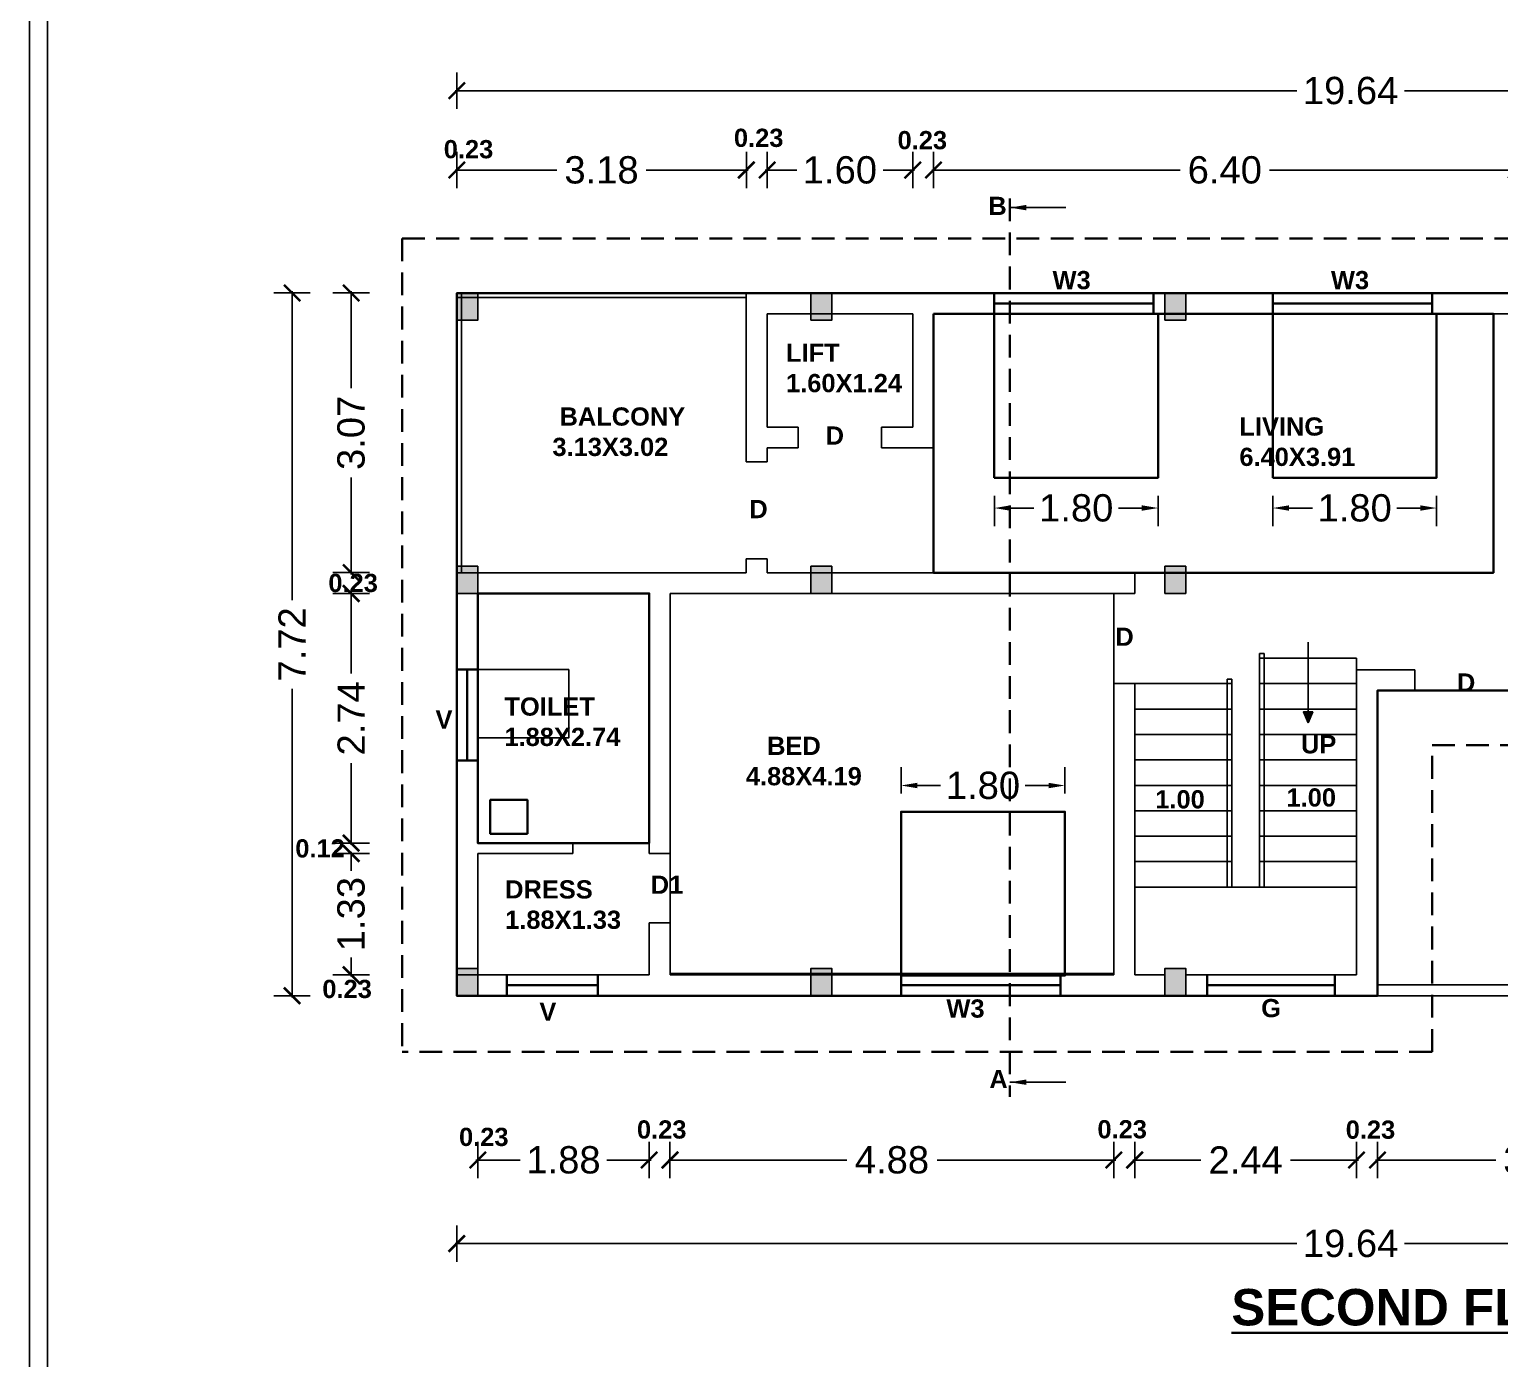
# Model space of a CAD drawing. Header units: metres. Extents: x 5231 to 10794, y 2038 to 4100.
# Drawn here: x 5230.66 to 5246.82, y 2095.45 to 2110.05 of the extents above; entities that cross this region are included whole.
import ezdxf

# ---------------------------------------------------------------- set-up
doc = ezdxf.new("R2010")
doc.units = ezdxf.units.M
doc.linetypes.add('DASHED2', pattern=[0.375, 0.25, -0.125])
doc.linetypes.add('HIDDEN', pattern=[0.375, 0.25, -0.125])
for name, color, linetype in [('BLK_1_FLR_2_BLT_UP_AREA', 7, 'Continuous'), ('BLK_1_FLR_2_REGULAR_ROOM', 7, 'Continuous'), ('BLK_1_FLR_2_ROOM_1_LIGHT_VENTILATION_1', 7, 'Continuous'), ('BLK_1_FLR_2_ROOM_1_LIGHT_VENTILATION_2', 7, 'Continuous'), ('BLK_1_FLR_2_WASH', 7, 'Continuous'), ('BLK_1_FLR_2_WATER_CLOSET', 7, 'Continuous'), ('TOILET_VENTILATION', 7, 'Continuous')]:
    doc.layers.add(name, color=color, linetype=linetype)
doc.styles.add('SMS1', font='arial.ttf', dxfattribs={"height": 0.3})
doc.styles.get("Standard").update_dxf_attribs({"font": 'arial.ttf'})
doc.dimstyles.get("Standard").update_dxf_attribs({"dimtxt": 0.18, "dimasz": 0.18, "dimexe": 0.18, "dimexo": 0.0625, "dimgap": 0.09, "dimtad": 0, "dimtih": 1, "dimtoh": 1, "dimdec": 4, "dimzin": 0, "dimdsep": 46, "dimtxsty": 'Standard', "dimcen": 0.09, "dimsd1": 1, "dimsd2": 1, "dimadec": 0, "dimazin": 0, "dimtfac": 1, "dimtdec": 4, "dimtofl": 0, "dimtmove": 0, "dimatfit": 3, "dimfxl": 0, "dimtolj": 1, "dimtzin": 0, "dimarcsym": 0})
doc.dimstyles.new('STANDARD$0', dxfattribs={"dimtxt": 0.25, "dimasz": 0.18, "dimexe": 0.15, "dimexo": 0.15, "dimgap": 0.1, "dimtad": 0, "dimzin": 0, "dimdsep": 46, "dimtxsty": 'Standard', "dimblk": 'OBLIQUE', "dimcen": 0.0625, "dimdle": 0.02, "dimadec": 0, "dimazin": 0, "dimtfac": 1, "dimtix": 1, "dimtofl": 0, "dimtmove": 2, "dimatfit": 3, "dimldrblk": 'OBLIQUE', "dimfxl": 0, "dimtolj": 1, "dimtzin": 0, "dimarcsym": 0})

# ---------------------------------------------------------------- blocks, each defined once
blk = doc.blocks.new('_ArchTick')
at = {"color": 0, "linetype": 'ByBlock', "const_width": 0.15}
blk.add_lwpolyline([(-0.5, -0.5), (0.5, 0.5)], dxfattribs=at)
blk = doc.blocks.new('*D58')
at = {"color": 0}
for p, q in [((5235.358, 2108.307), (5235.358, 2108.707)), ((5238.539, 2108.307), (5238.539, 2108.707))]:
    blk.add_line(p, q, dxfattribs=at)
at = {"color": 0, "lineweight": -2}
for p, q in [((5235.338, 2108.507), (5236.458, 2108.507)), ((5238.559, 2108.507), (5237.438, 2108.507))]:
    blk.add_line(p, q, dxfattribs=at)
at = {"layer": 'Defpoints', "color": 0}
for p in [(5238.539, 2108.507), (5235.358, 2107.156), (5238.539, 2107.156)]:
    blk.add_point(p, dxfattribs=at)
at = {"color": 0, "lineweight": -2, "xscale": 0.18, "yscale": 0.18, "zscale": 0.18, "rotation": 180}
blk.add_blockref('_ArchTick', (5235.358, 2108.507), dxfattribs=at)
at = {"color": 0, "lineweight": -2, "xscale": 0.18, "yscale": 0.18, "zscale": 0.18}
blk.add_blockref('_ArchTick', (5238.539, 2108.507), dxfattribs=at)
at = {"color": 0, "insert": (5236.948, 2108.507), "char_height": 0.3, "attachment_point": 5}
blk.add_mtext('\\A1;3.18', dxfattribs=at)
blk = doc.blocks.new('*D59')
at = {"color": 0}
for p, q in [((5238.767, 2108.307), (5238.767, 2108.707)), ((5240.367, 2108.307), (5240.367, 2108.707))]:
    blk.add_line(p, q, dxfattribs=at)
at = {"color": 0, "lineweight": -2}
for p, q in [((5238.747, 2108.507), (5239.092, 2108.507)), ((5240.387, 2108.507), (5240.042, 2108.507))]:
    blk.add_line(p, q, dxfattribs=at)
at = {"layer": 'Defpoints', "color": 0}
for p in [(5240.367, 2108.507), (5238.767, 2106.926), (5240.367, 2106.926)]:
    blk.add_point(p, dxfattribs=at)
at = {"color": 0, "lineweight": -2, "xscale": 0.18, "yscale": 0.18, "zscale": 0.18, "rotation": 180}
blk.add_blockref('_ArchTick', (5238.767, 2108.507), dxfattribs=at)
at = {"color": 0, "lineweight": -2, "xscale": 0.18, "yscale": 0.18, "zscale": 0.18}
blk.add_blockref('_ArchTick', (5240.367, 2108.507), dxfattribs=at)
at = {"color": 0, "insert": (5239.567, 2108.507), "char_height": 0.3, "attachment_point": 5}
blk.add_mtext('\\A1;1.60', dxfattribs=at)
blk = doc.blocks.new('*D60')
at = {"color": 0}
for p, q in [((5240.596, 2108.307), (5240.596, 2108.707)), ((5246.997, 2108.307), (5246.997, 2108.707))]:
    blk.add_line(p, q, dxfattribs=at)
at = {"color": 0, "lineweight": -2}
for p, q in [((5240.576, 2108.507), (5243.306, 2108.507)), ((5247.017, 2108.507), (5244.286, 2108.507))]:
    blk.add_line(p, q, dxfattribs=at)
at = {"layer": 'Defpoints', "color": 0}
for p in [(5246.997, 2108.507), (5240.596, 2106.926), (5246.997, 2106.926)]:
    blk.add_point(p, dxfattribs=at)
at = {"color": 0, "lineweight": -2, "xscale": 0.18, "yscale": 0.18, "zscale": 0.18, "rotation": 180}
blk.add_blockref('_ArchTick', (5240.596, 2108.507), dxfattribs=at)
at = {"color": 0, "lineweight": -2, "xscale": 0.18, "yscale": 0.18, "zscale": 0.18}
blk.add_blockref('_ArchTick', (5246.997, 2108.507), dxfattribs=at)
at = {"color": 0, "insert": (5243.796, 2108.507), "char_height": 0.3, "attachment_point": 5}
blk.add_mtext('\\A1;6.40', dxfattribs=at)
blk = doc.blocks.new('*D64')
at = {"color": 0}
for p, q in [((5235.358, 2109.179), (5235.358, 2109.579)), ((5254.998, 2109.179), (5254.998, 2109.579))]:
    blk.add_line(p, q, dxfattribs=at)
at = {"color": 0, "lineweight": -2}
for p, q in [((5235.338, 2109.379), (5244.586, 2109.379)), ((5255.018, 2109.379), (5245.769, 2109.379))]:
    blk.add_line(p, q, dxfattribs=at)
at = {"layer": 'Defpoints', "color": 0}
for p in [(5254.998, 2109.379), (5235.358, 2107.156), (5254.998, 2107.156)]:
    blk.add_point(p, dxfattribs=at)
at = {"color": 0, "lineweight": -2, "xscale": 0.18, "yscale": 0.18, "zscale": 0.18, "rotation": 180}
blk.add_blockref('_ArchTick', (5235.358, 2109.379), dxfattribs=at)
at = {"color": 0, "lineweight": -2, "xscale": 0.18, "yscale": 0.18, "zscale": 0.18}
blk.add_blockref('_ArchTick', (5254.998, 2109.379), dxfattribs=at)
at = {"color": 0, "insert": (5245.178, 2109.379), "char_height": 0.3, "attachment_point": 5}
blk.add_mtext('\\A1;19.64', dxfattribs=at)
blk = doc.blocks.new('*D65')
at = {"color": 0}
for p, q in [((5234.397, 2107.156), (5233.997, 2107.156)), ((5234.397, 2104.083), (5233.997, 2104.083))]:
    blk.add_line(p, q, dxfattribs=at)
at = {"color": 0, "lineweight": -2}
for p, q in [((5234.197, 2107.176), (5234.197, 2106.109)), ((5234.197, 2104.063), (5234.197, 2105.13))]:
    blk.add_line(p, q, dxfattribs=at)
at = {"layer": 'Defpoints', "color": 0}
for p in [(5235.358, 2107.156), (5234.197, 2104.083), (5235.358, 2104.083)]:
    blk.add_point(p, dxfattribs=at)
at = {"color": 0, "lineweight": -2, "xscale": 0.18, "yscale": 0.18, "zscale": 0.18}
for p, rotation in [((5234.197, 2107.156), 90), ((5234.197, 2104.083), 270)]:
    blk.add_blockref('_ArchTick', p, dxfattribs=dict(at, rotation=rotation))
at = {"color": 0, "insert": (5234.197, 2105.619), "char_height": 0.3, "attachment_point": 5, "rotation": 90}
blk.add_mtext('\\A1;3.07', dxfattribs=at)
blk = doc.blocks.new('*D66')
at = {"color": 0}
for p, q in [((5234.397, 2103.854), (5233.997, 2103.854)), ((5234.397, 2101.111), (5233.997, 2101.111))]:
    blk.add_line(p, q, dxfattribs=at)
at = {"color": 0, "lineweight": -2}
for p, q in [((5234.197, 2103.874), (5234.197, 2102.974)), ((5234.197, 2101.091), (5234.197, 2101.991))]:
    blk.add_line(p, q, dxfattribs=at)
at = {"layer": 'Defpoints', "color": 0}
for p in [(5234.197, 2103.854), (5235.588, 2103.854), (5235.588, 2101.111)]:
    blk.add_point(p, dxfattribs=at)
at = {"color": 0, "lineweight": -2, "xscale": 0.18, "yscale": 0.18, "zscale": 0.18}
for p, rotation in [((5234.197, 2103.854), 90), ((5234.197, 2101.111), 270)]:
    blk.add_blockref('_ArchTick', p, dxfattribs=dict(at, rotation=rotation))
at = {"color": 0, "insert": (5234.197, 2102.482), "char_height": 0.3, "attachment_point": 5, "rotation": 90}
blk.add_mtext('\\A1;2.74', dxfattribs=at)
blk = doc.blocks.new('*D67')
at = {"color": 0}
for p, q in [((5234.397, 2100.997), (5233.997, 2100.997)), ((5234.397, 2099.664), (5233.997, 2099.664))]:
    blk.add_line(p, q, dxfattribs=at)
at = {"color": 0, "lineweight": -2}
for p, q in [((5234.197, 2101.017), (5234.197, 2100.806)), ((5234.197, 2099.644), (5234.197, 2099.855))]:
    blk.add_line(p, q, dxfattribs=at)
at = {"layer": 'Defpoints', "color": 0}
for p in [(5234.197, 2100.997), (5235.663, 2100.997), (5235.663, 2099.664)]:
    blk.add_point(p, dxfattribs=at)
at = {"color": 0, "lineweight": -2, "xscale": 0.18, "yscale": 0.18, "zscale": 0.18}
for p, rotation in [((5234.197, 2100.997), 90), ((5234.197, 2099.664), 270)]:
    blk.add_blockref('_ArchTick', p, dxfattribs=dict(at, rotation=rotation))
at = {"color": 0, "insert": (5234.197, 2100.331), "char_height": 0.3, "attachment_point": 5, "rotation": 90}
blk.add_mtext('\\A1;1.33', dxfattribs=at)
blk = doc.blocks.new('*D54')
at = {"color": 0}
for p, q in [((5233.748, 2107.156), (5233.348, 2107.156)), ((5233.748, 2099.434), (5233.348, 2099.434))]:
    blk.add_line(p, q, dxfattribs=at)
at = {"color": 0, "lineweight": -2}
for p, q in [((5233.548, 2107.176), (5233.548, 2103.782)), ((5233.548, 2099.414), (5233.548, 2102.808))]:
    blk.add_line(p, q, dxfattribs=at)
at = {"layer": 'Defpoints', "color": 0}
for p in [(5233.548, 2107.156), (5235.358, 2107.156), (5235.358, 2099.434)]:
    blk.add_point(p, dxfattribs=at)
at = {"color": 0, "lineweight": -2, "xscale": 0.18, "yscale": 0.18, "zscale": 0.18}
for p, rotation in [((5233.548, 2107.156), 90), ((5233.548, 2099.434), 270)]:
    blk.add_blockref('_ArchTick', p, dxfattribs=dict(at, rotation=rotation))
at = {"color": 0, "insert": (5233.548, 2103.295), "char_height": 0.3, "attachment_point": 5, "rotation": 90}
blk.add_mtext('\\A1;7.72', dxfattribs=at)
blk = doc.blocks.new('*D55')
at = {"color": 0}
for p, q in [((5235.588, 2097.829), (5235.588, 2097.429)), ((5237.472, 2097.829), (5237.472, 2097.429))]:
    blk.add_line(p, q, dxfattribs=at)
at = {"color": 0, "lineweight": -2}
for p, q in [((5235.568, 2097.629), (5236.054, 2097.629)), ((5237.492, 2097.629), (5237.006, 2097.629))]:
    blk.add_line(p, q, dxfattribs=at)
at = {"layer": 'Defpoints', "color": 0}
for p in [(5235.588, 2099.664), (5237.472, 2099.663), (5237.472, 2097.629)]:
    blk.add_point(p, dxfattribs=at)
at = {"color": 0, "lineweight": -2, "xscale": 0.18, "yscale": 0.18, "zscale": 0.18, "rotation": 180}
blk.add_blockref('_ArchTick', (5235.588, 2097.629), dxfattribs=at)
at = {"color": 0, "lineweight": -2, "xscale": 0.18, "yscale": 0.18, "zscale": 0.18}
blk.add_blockref('_ArchTick', (5237.472, 2097.629), dxfattribs=at)
at = {"color": 0, "insert": (5236.53, 2097.629), "char_height": 0.3, "attachment_point": 5}
blk.add_mtext('\\A1;1.88', dxfattribs=at)
blk = doc.blocks.new('*D56')
at = {"color": 0}
for p, q in [((5237.7, 2097.829), (5237.7, 2097.429)), ((5242.577, 2097.829), (5242.577, 2097.429))]:
    blk.add_line(p, q, dxfattribs=at)
at = {"color": 0, "lineweight": -2}
for p, q in [((5237.68, 2097.629), (5239.643, 2097.629)), ((5242.597, 2097.629), (5240.635, 2097.629))]:
    blk.add_line(p, q, dxfattribs=at)
at = {"layer": 'Defpoints', "color": 0}
for p in [(5237.7, 2099.663), (5242.577, 2099.663), (5242.577, 2097.629)]:
    blk.add_point(p, dxfattribs=at)
at = {"color": 0, "lineweight": -2, "xscale": 0.18, "yscale": 0.18, "zscale": 0.18, "rotation": 180}
blk.add_blockref('_ArchTick', (5237.7, 2097.629), dxfattribs=at)
at = {"color": 0, "lineweight": -2, "xscale": 0.18, "yscale": 0.18, "zscale": 0.18}
blk.add_blockref('_ArchTick', (5242.577, 2097.629), dxfattribs=at)
at = {"color": 0, "insert": (5240.139, 2097.629), "char_height": 0.3, "attachment_point": 5}
blk.add_mtext('\\A1;4.88', dxfattribs=at)
blk = doc.blocks.new('*D57')
at = {"color": 0}
for p, q in [((5242.806, 2097.829), (5242.806, 2097.429)), ((5245.244, 2097.829), (5245.244, 2097.429))]:
    blk.add_line(p, q, dxfattribs=at)
at = {"color": 0, "lineweight": -2}
for p, q in [((5242.786, 2097.629), (5243.533, 2097.629)), ((5245.264, 2097.629), (5244.517, 2097.629))]:
    blk.add_line(p, q, dxfattribs=at)
at = {"layer": 'Defpoints', "color": 0}
for p in [(5242.806, 2099.663), (5245.244, 2099.664), (5245.244, 2097.629)]:
    blk.add_point(p, dxfattribs=at)
at = {"color": 0, "lineweight": -2, "xscale": 0.18, "yscale": 0.18, "zscale": 0.18, "rotation": 180}
blk.add_blockref('_ArchTick', (5242.806, 2097.629), dxfattribs=at)
at = {"color": 0, "lineweight": -2, "xscale": 0.18, "yscale": 0.18, "zscale": 0.18}
blk.add_blockref('_ArchTick', (5245.244, 2097.629), dxfattribs=at)
at = {"color": 0, "insert": (5244.025, 2097.629), "char_height": 0.3, "attachment_point": 5}
blk.add_mtext('\\A1;2.44', dxfattribs=at)
blk = doc.blocks.new('*D68')
at = {"color": 0}
for p, q in [((5235.358, 2096.911), (5235.358, 2096.511)), ((5254.998, 2096.911), (5254.998, 2096.511))]:
    blk.add_line(p, q, dxfattribs=at)
at = {"color": 0, "lineweight": -2}
for p, q in [((5235.338, 2096.711), (5244.586, 2096.711)), ((5255.018, 2096.711), (5245.769, 2096.711))]:
    blk.add_line(p, q, dxfattribs=at)
at = {"layer": 'Defpoints', "color": 0}
for p in [(5235.358, 2099.434), (5254.998, 2099.434), (5254.998, 2096.711)]:
    blk.add_point(p, dxfattribs=at)
at = {"color": 0, "lineweight": -2, "xscale": 0.18, "yscale": 0.18, "zscale": 0.18, "rotation": 180}
blk.add_blockref('_ArchTick', (5235.358, 2096.711), dxfattribs=at)
at = {"color": 0, "lineweight": -2, "xscale": 0.18, "yscale": 0.18, "zscale": 0.18}
blk.add_blockref('_ArchTick', (5254.998, 2096.711), dxfattribs=at)
at = {"color": 0, "insert": (5245.178, 2096.711), "char_height": 0.3, "attachment_point": 5}
blk.add_mtext('\\A1;19.64', dxfattribs=at)
blk = doc.blocks.new('*D69')
at = {"color": 0}
for p, q in [((5245.473, 2097.829), (5245.473, 2097.429)), ((5249.054, 2097.829), (5249.054, 2097.429))]:
    blk.add_line(p, q, dxfattribs=at)
at = {"color": 0, "lineweight": -2}
for p, q in [((5245.453, 2097.629), (5246.774, 2097.629)), ((5249.074, 2097.629), (5247.753, 2097.629))]:
    blk.add_line(p, q, dxfattribs=at)
at = {"layer": 'Defpoints', "color": 0}
for p in [(5245.473, 2102.787), (5249.054, 2102.787), (5249.054, 2097.629)]:
    blk.add_point(p, dxfattribs=at)
at = {"color": 0, "lineweight": -2, "xscale": 0.18, "yscale": 0.18, "zscale": 0.18, "rotation": 180}
blk.add_blockref('_ArchTick', (5245.473, 2097.629), dxfattribs=at)
at = {"color": 0, "lineweight": -2, "xscale": 0.18, "yscale": 0.18, "zscale": 0.18}
blk.add_blockref('_ArchTick', (5249.054, 2097.629), dxfattribs=at)
at = {"color": 0, "insert": (5247.264, 2097.629), "char_height": 0.3, "attachment_point": 5}
blk.add_mtext('\\A1;3.58', dxfattribs=at)
blk = doc.blocks.new('*D110')
at = {"layer": 'BLK_1_FLR_2_ROOM_1_LIGHT_VENTILATION_2', "color": 0}
for p, q in [((5244.323, 2104.926), (5244.323, 2104.593)), ((5246.123, 2104.926), (5246.123, 2104.593)), ((5244.503, 2104.793), (5244.758, 2104.793)), ((5245.943, 2104.793), (5245.688, 2104.793))]:
    blk.add_line(p, q, dxfattribs=at)
for points in [[(5244.503, 2104.823), (5244.503, 2104.763), (5244.323, 2104.793)], [(5245.943, 2104.823), (5245.943, 2104.763), (5246.123, 2104.793)]]:
    blk.add_solid(points, dxfattribs=at)
at = {"layer": 'Defpoints', "color": 0}
for p in [(5244.323, 2105.126), (5246.123, 2105.126), (5246.123, 2104.793)]:
    blk.add_point(p, dxfattribs=at)
at = {"layer": 'BLK_1_FLR_2_ROOM_1_LIGHT_VENTILATION_2', "color": 0, "lineweight": 30, "insert": (5245.223, 2104.793), "char_height": 0.3, "attachment_point": 5}
blk.add_mtext('\\A1;1.80', dxfattribs=at)
blk = doc.blocks.new('*D111')
at = {"layer": 'BLK_1_FLR_2_ROOM_1_LIGHT_VENTILATION_1', "color": 0}
for p, q in [((5241.264, 2104.926), (5241.264, 2104.593)), ((5243.064, 2104.926), (5243.064, 2104.593)), ((5241.444, 2104.793), (5241.699, 2104.793)), ((5242.884, 2104.793), (5242.629, 2104.793))]:
    blk.add_line(p, q, dxfattribs=at)
for points in [[(5241.444, 2104.823), (5241.444, 2104.763), (5241.264, 2104.793)], [(5242.884, 2104.823), (5242.884, 2104.763), (5243.064, 2104.793)]]:
    blk.add_solid(points, dxfattribs=at)
at = {"layer": 'Defpoints', "color": 0}
for p in [(5241.264, 2105.126), (5243.064, 2105.126), (5243.064, 2104.793)]:
    blk.add_point(p, dxfattribs=at)
at = {"layer": 'BLK_1_FLR_2_ROOM_1_LIGHT_VENTILATION_1', "color": 0, "lineweight": 30, "insert": (5242.164, 2104.793), "char_height": 0.3, "attachment_point": 5}
blk.add_mtext('\\A1;1.80', dxfattribs=at)
blk = doc.blocks.new('*D113')
at = {"color": 0}
for p, q in [((5240.239, 2101.655), (5240.239, 2101.944)), ((5242.039, 2101.655), (5242.039, 2101.944)), ((5240.419, 2101.744), (5240.674, 2101.744)), ((5241.859, 2101.744), (5241.604, 2101.744))]:
    blk.add_line(p, q, dxfattribs=at)
for points in [[(5240.419, 2101.774), (5240.419, 2101.714), (5240.239, 2101.744)], [(5241.859, 2101.774), (5241.859, 2101.714), (5242.039, 2101.744)]]:
    blk.add_solid(points, dxfattribs=at)
at = {"layer": 'Defpoints', "color": 0}
for p in [(5242.039, 2101.744), (5240.239, 2101.455), (5242.039, 2101.455)]:
    blk.add_point(p, dxfattribs=at)
at = {"color": 0, "lineweight": 30, "insert": (5241.139, 2101.744), "char_height": 0.3, "attachment_point": 5}
blk.add_mtext('\\A1;1.80', dxfattribs=at)

msp = doc.modelspace()

# ---------------------------------------------------------------- hatches: boundary and pattern name
h = msp.add_hatch(color=256)
h.dxf.hatch_style = 1
h.paths.add_polyline_path([(5235.58782, 2107.15584), (5235.35782, 2107.15584), (5235.35782, 2106.85584), (5235.58782, 2106.85584)])
h = msp.add_hatch(color=256)
h.dxf.hatch_style = 1
h.paths.add_polyline_path([(5235.58782, 2107.15584), (5235.35782, 2107.15584), (5235.35782, 2106.85584), (5235.58782, 2106.85584)])
h = msp.add_hatch(color=256)
h.dxf.hatch_style = 1
h.paths.add_polyline_path([(5235.58782, 2107.15584), (5235.35782, 2107.15584), (5235.35782, 2106.85584), (5235.58782, 2106.85584)])
h = msp.add_hatch(color=256)
h.dxf.hatch_style = 1
h.paths.add_polyline_path([(5235.58782, 2107.15584), (5235.35782, 2107.15584), (5235.35782, 2106.85584), (5235.58782, 2106.85584)])
h = msp.add_hatch(color=256)
h.dxf.hatch_style = 1
h.paths.add_polyline_path([(5239.47782, 2107.15584), (5239.24782, 2107.15584), (5239.24782, 2106.85584), (5239.47782, 2106.85584)])
h = msp.add_hatch(color=256)
h.dxf.hatch_style = 1
h.paths.add_polyline_path([(5243.36782, 2107.15584), (5243.13782, 2107.15584), (5243.13782, 2106.85584), (5243.36782, 2106.85584)])
h = msp.add_hatch(color=256)
h.dxf.hatch_style = 1
h.paths.add_polyline_path([(5235.35782, 2103.8541), (5235.58782, 2103.8541), (5235.58782, 2104.1541), (5235.35782, 2104.1541)])
h = msp.add_hatch(color=256)
h.dxf.hatch_style = 1
h.paths.add_polyline_path([(5235.35782, 2103.8541), (5235.58782, 2103.8541), (5235.58782, 2104.1541), (5235.35782, 2104.1541)])
h = msp.add_hatch(color=256)
h.dxf.hatch_style = 1
h.paths.add_polyline_path([(5239.24782, 2103.8541), (5239.47782, 2103.8541), (5239.47782, 2104.1541), (5239.24782, 2104.1541)])
h = msp.add_hatch(color=256)
h.dxf.hatch_style = 1
h.paths.add_polyline_path([(5239.24782, 2103.8541), (5239.47782, 2103.8541), (5239.47782, 2104.1541), (5239.24782, 2104.1541)])
h = msp.add_hatch(color=256)
h.dxf.hatch_style = 1
h.paths.add_polyline_path([(5243.13782, 2103.8541), (5243.36782, 2103.8541), (5243.36782, 2104.1541), (5243.13782, 2104.1541)])
h = msp.add_hatch(color=256)
h.dxf.hatch_style = 1
h.paths.add_polyline_path([(5243.13782, 2103.8541), (5243.36782, 2103.8541), (5243.36782, 2104.1541), (5243.13782, 2104.1541)])
at = {"ltscale": 0.5}
h = msp.add_hatch(color=256, dxfattribs=at)
h.dxf.hatch_style = 1
h.paths.add_polyline_path([(5244.71082, 2102.5518), (5244.65968, 2102.5518), (5244.71082, 2102.4317), (5244.76197, 2102.5518)])
h = msp.add_hatch(color=256)
h.dxf.hatch_style = 1
h.paths.add_polyline_path([(5235.58782, 2099.7345), (5235.35782, 2099.7345), (5235.35782, 2099.4345), (5235.58782, 2099.4345)])
h = msp.add_hatch(color=256)
h.dxf.hatch_style = 1
h.paths.add_polyline_path([(5235.58782, 2099.7345), (5235.35782, 2099.7345), (5235.35782, 2099.4345), (5235.58782, 2099.4345)])
h = msp.add_hatch(color=256)
h.dxf.hatch_style = 1
h.paths.add_polyline_path([(5235.58782, 2099.7345), (5235.35782, 2099.7345), (5235.35782, 2099.4345), (5235.58782, 2099.4345)])
h = msp.add_hatch(color=256)
h.dxf.hatch_style = 1
h.paths.add_polyline_path([(5239.47782, 2099.7345), (5239.24782, 2099.7345), (5239.24782, 2099.4345), (5239.47782, 2099.4345)])
h = msp.add_hatch(color=256)
h.dxf.hatch_style = 1
h.paths.add_polyline_path([(5243.36782, 2099.7345), (5243.13782, 2099.7345), (5243.13782, 2099.4345), (5243.36782, 2099.4345)])

# ---------------------------------------------------------------- linework, layer by layer
at = {"linetype": 'HIDDEN', "lineweight": 30}
for p, q in [((5241.43474, 2108.19591), (5241.43474, 2098.32191)), ((5234.75782, 2107.75584), (5255.59782, 2107.75584)), ((5234.75782, 2107.75584), (5234.75782, 2098.81834)), ((5246.07282, 2102.1873), (5255.59782, 2102.1873)), ((5246.07282, 2098.81834), (5246.07282, 2102.1873)), ((5246.07282, 2098.81834), (5234.75782, 2098.81834))]:
    msp.add_line(p, q, dxfattribs=at)
for p, q in [((5235.35782, 2107.15584), (5254.99782, 2107.15584)), ((5235.35782, 2107.15584), (5235.35782, 2099.4345)), ((5235.35782, 2107.15584), (5237.94782, 2107.15584)), ((5235.35782, 2107.10584), (5238.53861, 2107.10584)), ((5235.40782, 2107.15584), (5235.40782, 2104.0827)), ((5238.7672, 2106.92584), (5239.24782, 2106.92584)), ((5239.24782, 2106.92584), (5240.36742, 2106.92584)), ((5240.59602, 2106.92584), (5243.68142, 2106.92584)), ((5243.36782, 2106.92584), (5247.02782, 2106.92584)), ((5235.58782, 2103.8541), (5235.58782, 2101.1109)), ((5244.17742, 2103.1429), (5244.17742, 2103.1929)), ((5244.17742, 2103.1929), (5244.22742, 2103.1929)), ((5244.22742, 2103.1929), (5244.22742, 2103.1429)), ((5243.83862, 2102.9135), (5243.82262, 2102.9135)), ((5243.82262, 2102.9135), (5243.82262, 2102.8635)), ((5243.82262, 2102.8635), (5243.82262, 2100.6283)), ((5243.87262, 2102.9135), (5243.83862, 2102.9135)), ((5243.87262, 2102.8635), (5243.87262, 2102.9135)), ((5243.87262, 2102.8635), (5243.87262, 2100.6283)), ((5245.88252, 2103.0159), (5245.88252, 2102.7873)), ((5235.58782, 2100.9966), (5235.58782, 2099.6645)), ((5237.47182, 2099.6645), (5235.35782, 2099.6645)), ((5235.73782, 2099.6645), (5235.58782, 2099.6645)), ((5242.57722, 2099.6645), (5237.70042, 2099.6645)), ((5243.13782, 2099.6645), (5242.80582, 2099.6645)), ((5245.24422, 2099.6645), (5243.36782, 2099.6645)), ((5245.47282, 2099.5545), (5254.99782, 2099.5545)), ((5235.35782, 2099.4345), (5254.99782, 2099.4345))]:
    msp.add_line(p, q)
at = {"ltscale": 5}
for p, q in [((5238.53861, 2107.15584), (5238.53861, 2105.30188)), ((5238.7672, 2106.92584), (5238.7672, 2105.6829)), ((5240.36742, 2106.92584), (5240.36742, 2105.6829)), ((5240.59602, 2105.4543), (5240.59602, 2106.92584)), ((5239.11011, 2105.6829), (5238.7672, 2105.6829)), ((5239.11011, 2105.6829), (5239.11011, 2105.4543)), ((5240.36742, 2105.6829), (5240.02451, 2105.6829)), ((5240.02451, 2105.6829), (5240.02451, 2105.4543)), ((5239.11011, 2105.4543), (5238.7672, 2105.4543)), ((5238.7672, 2105.30188), (5238.7672, 2105.4543)), ((5238.7672, 2105.30188), (5238.7672, 2105.4543)), ((5240.59602, 2105.4543), (5240.02451, 2105.4543)), ((5238.5386, 2105.30188), (5238.7672, 2105.30188)), ((5238.5386, 2104.2351), (5238.5386, 2104.0827)), ((5238.5386, 2104.0827), (5238.5386, 2104.2351)), ((5238.5386, 2104.2351), (5238.7672, 2104.2351)), ((5238.7672, 2104.0827), (5238.7672, 2104.2351)), ((5238.7672, 2104.0827), (5238.7672, 2104.2351)), ((5235.35782, 2104.0827), (5238.5386, 2104.0827)), ((5238.7672, 2104.0827), (5242.12002, 2104.0827)), ((5242.12002, 2104.0827), (5242.80582, 2104.0827)), ((5242.80582, 2104.0827), (5242.80582, 2103.8541)), ((5235.58782, 2103.8541), (5237.47182, 2103.8541)), ((5237.47182, 2103.8541), (5237.47182, 2100.9966)), ((5237.70042, 2103.8541), (5242.80582, 2103.8541)), ((5237.70042, 2100.9966), (5237.70042, 2103.8541)), ((5242.80582, 2103.8541), (5242.12002, 2103.8541)), ((5244.17742, 2103.1429), (5245.24422, 2103.1429)), ((5244.17742, 2103.1429), (5244.17742, 2100.6283)), ((5244.22742, 2103.1429), (5244.22742, 2100.6283)), ((5245.24422, 2103.1429), (5245.24422, 2099.6631)), ((5242.57722, 2102.86566), (5242.80582, 2102.86566)), ((5242.57722, 2099.6631), (5242.57722, 2102.86566)), ((5242.80582, 2099.6631), (5242.80582, 2102.86566)), ((5244.17742, 2102.8635), (5245.24422, 2102.8635)), ((5245.88252, 2103.0159), (5245.24422, 2103.0159)), ((5245.47282, 2099.4345), (5245.47282, 2102.7873)), ((5245.47282, 2102.7873), (5245.88252, 2102.7873)), ((5244.17742, 2102.5841), (5245.24422, 2102.5841)), ((5244.17742, 2102.3047), (5245.24422, 2102.3047)), ((5244.17742, 2102.0253), (5245.24422, 2102.0253)), ((5244.17742, 2101.7459), (5245.24422, 2101.7459)), ((5237.47182, 2101.4157), (5237.47182, 2101.3014)), ((5244.17742, 2101.4665), (5245.24422, 2101.4665)), ((5235.58782, 2101.1109), (5236.63362, 2101.1109)), ((5236.63362, 2100.9966), (5236.63362, 2101.1109)), ((5244.17742, 2101.1871), (5245.24422, 2101.1871)), ((5236.63362, 2100.9966), (5235.58782, 2100.9966)), ((5236.63362, 2100.9966), (5236.48122, 2100.9966)), ((5237.47182, 2100.9966), (5237.70042, 2100.9966)), ((5244.17742, 2100.9077), (5245.24422, 2100.9077)), ((5243.87262, 2100.6283), (5242.80582, 2100.6283)), ((5243.87262, 2100.6283), (5245.24422, 2100.6283)), ((5243.87262, 2100.6283), (5245.24422, 2100.6283)), ((5237.47182, 2100.2346), (5237.47182, 2099.6631)), ((5237.47182, 2100.2346), (5237.70042, 2100.2346)), ((5237.70042, 2099.6631), (5237.70042, 2100.2346)), ((5242.57722, 2099.6631), (5242.57722, 2099.69086))]:
    msp.add_line(p, q, dxfattribs=at)
at = {"lineweight": 30}
for p, q in [((5241.26372, 2106.92584), (5241.26372, 2107.15584)), ((5243.01372, 2106.92584), (5243.01372, 2107.15584)), ((5244.32282, 2106.92584), (5244.32282, 2107.15584)), ((5246.07282, 2106.92584), (5246.07282, 2107.15584)), ((5241.26372, 2107.04084), (5243.01372, 2107.04084)), ((5244.32282, 2107.04084), (5246.07282, 2107.04084)), ((5235.35782, 2103.01756), (5235.58782, 2103.01756)), ((5235.47282, 2103.01756), (5235.47282, 2102.01756)), ((5235.35782, 2102.01756), (5235.58782, 2102.01756)), ((5235.90654, 2099.4345), (5235.90654, 2099.6645)), ((5236.90654, 2099.4345), (5236.90654, 2099.6645)), ((5240.2391, 2099.6645), (5240.2391, 2099.4345)), ((5241.9891, 2099.4345), (5241.9891, 2099.6645)), ((5243.60391, 2099.6645), (5243.60391, 2099.4345)), ((5245.00391, 2099.6645), (5245.00391, 2099.4345)), ((5235.90654, 2099.5495), (5236.90654, 2099.5495)), ((5240.2391, 2099.5495), (5241.9891, 2099.5495)), ((5243.60391, 2099.5495), (5245.00391, 2099.5495)), ((5240.2391, 2099.4345), (5239.7891, 2099.4345)), ((5241.6391, 2099.4345), (5241.9891, 2099.4345))]:
    msp.add_line(p, q, dxfattribs=at)
at = {"ltscale": 0.5}
msp.add_line((5244.71082, 2102.5518), (5244.71082, 2103.3207), dxfattribs=at)
at = {"linetype": 'DASHED2', "ltscale": 5}
for p, q in [((5243.87262, 2102.8635), (5242.80582, 2102.8635)), ((5243.87262, 2102.5841), (5242.80582, 2102.5841)), ((5243.87262, 2102.3047), (5242.80582, 2102.3047)), ((5243.87262, 2102.0253), (5242.80582, 2102.0253)), ((5243.87262, 2101.7459), (5242.80582, 2101.7459)), ((5243.87262, 2101.4665), (5242.80582, 2101.4665)), ((5243.87262, 2101.1871), (5242.80582, 2101.1871)), ((5243.87262, 2100.9077), (5242.80582, 2100.9077))]:
    msp.add_line(p, q, dxfattribs=at)
msp.add_lwpolyline([(5230.66183, 2128.92859), (5230.66183, 2071.92859)])
at = {"color": 7}
for points in [[(5230.66183, 2128.92859), (5351.90486, 2128.92859), (5351.90486, 2037.86864), (5230.66183, 2037.86864)], [(5230.86183, 2128.72859), (5351.70486, 2128.72859), (5351.70486, 2038.06864), (5230.86183, 2038.06864)]]:
    msp.add_lwpolyline(points, close=True, dxfattribs=at)
for points in [[(5235.35782, 2106.85584), (5235.58782, 2106.85584), (5235.58782, 2107.15584), (5235.35782, 2107.15584)], [(5235.35782, 2106.85584), (5235.58782, 2106.85584), (5235.58782, 2107.15584), (5235.35782, 2107.15584)], [(5235.35782, 2106.85584), (5235.58782, 2106.85584), (5235.58782, 2107.15584), (5235.35782, 2107.15584)], [(5235.35782, 2106.85584), (5235.58782, 2106.85584), (5235.58782, 2107.15584), (5235.35782, 2107.15584)], [(5239.24782, 2106.85584), (5239.47782, 2106.85584), (5239.47782, 2107.15584), (5239.24782, 2107.15584)], [(5243.13782, 2106.85584), (5243.36782, 2106.85584), (5243.36782, 2107.15584), (5243.13782, 2107.15584)], [(5235.35782, 2103.8541), (5235.58782, 2103.8541), (5235.58782, 2104.1541), (5235.35782, 2104.1541)], [(5235.35782, 2103.8541), (5235.58782, 2103.8541), (5235.58782, 2104.1541), (5235.35782, 2104.1541)], [(5239.24782, 2103.8541), (5239.47782, 2103.8541), (5239.47782, 2104.1541), (5239.24782, 2104.1541)], [(5239.24782, 2103.8541), (5239.47782, 2103.8541), (5239.47782, 2104.1541), (5239.24782, 2104.1541)], [(5243.13782, 2103.8541), (5243.36782, 2103.8541), (5243.36782, 2104.1541), (5243.13782, 2104.1541)], [(5243.13782, 2103.8541), (5243.36782, 2103.8541), (5243.36782, 2104.1541), (5243.13782, 2104.1541)], [(5235.35782, 2099.4345), (5235.58782, 2099.4345), (5235.58782, 2099.7345), (5235.35782, 2099.7345)], [(5235.35782, 2099.4345), (5235.58782, 2099.4345), (5235.58782, 2099.7345), (5235.35782, 2099.7345)], [(5235.35782, 2099.4345), (5235.58782, 2099.4345), (5235.58782, 2099.7345), (5235.35782, 2099.7345)], [(5239.24782, 2099.4345), (5239.47782, 2099.4345), (5239.47782, 2099.7345), (5239.24782, 2099.7345)], [(5243.13782, 2099.4345), (5243.36782, 2099.4345), (5243.36782, 2099.7345), (5243.13782, 2099.7345)]]:
    msp.add_lwpolyline(points, close=True)
at = {"color": 1}
msp.add_lwpolyline([(5237.70042, 2103.8541), (5242.57722, 2103.8541), (5242.57722, 2099.67698), (5237.70042, 2099.67698)], close=True, dxfattribs=at)
at = {"ltscale": 0.5}
msp.add_lwpolyline([(5244.71082, 2102.4317), (5244.65968, 2102.5518), (5244.71082, 2102.5518), (5244.76197, 2102.5518)], close=True, dxfattribs=at)
at = {"color": 1, "lineweight": 30}
msp.add_lwpolyline([(5240.2391, 2099.65513), (5242.0391, 2099.65513), (5242.0391, 2101.45513), (5240.2391, 2101.45513)], close=True, dxfattribs=at)
at = {"layer": 'BLK_1_FLR_2_BLT_UP_AREA', "color": 6, "lineweight": 30}
msp.add_lwpolyline([(5235.35782, 2107.15584), (5254.99782, 2107.15584), (5254.99782, 2102.7873), (5245.47282, 2102.7873), (5245.47282, 2099.4345), (5235.35782, 2099.4345)], close=True, dxfattribs=at)
at = {"layer": 'BLK_1_FLR_2_REGULAR_ROOM', "color": 1, "lineweight": 30}
msp.add_lwpolyline([(5240.59602, 2106.92584), (5246.74803, 2106.92584), (5246.74803, 2104.0827), (5240.59602, 2104.0827)], close=True, dxfattribs=at)
at = {"layer": 'BLK_1_FLR_2_ROOM_1_LIGHT_VENTILATION_1', "color": 1, "lineweight": 30}
msp.add_lwpolyline([(5241.26372, 2105.12584), (5243.06372, 2105.12584), (5243.06372, 2106.92584), (5241.26372, 2106.92584)], close=True, dxfattribs=at)
at = {"layer": 'BLK_1_FLR_2_ROOM_1_LIGHT_VENTILATION_2', "color": 1, "lineweight": 30}
msp.add_lwpolyline([(5244.32282, 2105.12584), (5246.12282, 2105.12584), (5246.12282, 2106.92584), (5244.32282, 2106.92584)], close=True, dxfattribs=at)
at = {"layer": 'BLK_1_FLR_2_WASH', "color": 55, "lineweight": 30}
msp.add_lwpolyline([(5236.13366, 2101.2148), (5235.72446, 2101.2148), (5235.72446, 2101.58613), (5236.13366, 2101.58613)], close=True, dxfattribs=at)
at = {"layer": 'BLK_1_FLR_2_WATER_CLOSET', "color": 1, "lineweight": 30}
msp.add_lwpolyline([(5235.58782, 2103.8541), (5237.47182, 2103.8541), (5237.47182, 2101.1109), (5235.58782, 2101.1109)], close=True, dxfattribs=at)
at = {"layer": 'TOILET_VENTILATION', "color": 6}
msp.add_lwpolyline([(5235.58782, 2103.01756), (5235.58782, 2102.26756), (5236.58782, 2102.26756), (5236.58782, 2103.01756)], close=True, dxfattribs=at)

# ---------------------------------------------------------------- texts
at = {"lineweight": 30, "char_height": 0.2, "attachment_point": 1}
for s, insert in [('{\\fArial|b1|i0|c0|p34;0.23}', (5235.2145, 2108.83642)), ('{\\fArial|b1|i0|c0|p34;0.23}', (5238.40261, 2108.96122)), ('{\\fArial|b1|i0|c0|p34;0.23}', (5240.20063, 2108.9357)), ('{\\fArial|b1|i0|c0|p34;0.23}', (5233.94661, 2104.07026)), ('{\\fArial|b1|i0|c0|p34;0.12}', (5233.58338, 2101.15321)), ('{\\fArial|b1|i0|c0|p34;0.23}', (5233.88047, 2099.60877)), ('{\\fArial|b1|i0|c0|p34;0.23}', (5237.33729, 2098.06468)), ('{\\fArial|b1|i0|c0|p34;0.23}', (5242.39656, 2098.067)), ('{\\fArial|b1|i0|c0|p34;0.23}', (5245.12485, 2098.06273)), ('{\\fArial|b1|i0|c0|p34;0.23}', (5235.3825, 2097.98301))]:
    msp.add_mtext(s, dxfattribs=dict(at, insert=insert))
for s, insert, width in [('{\\fArial|b1|i0|c0|p34;B}', (5241.19808, 2108.21315), 0.2366586), ('{\\fArial|b1|i0|c0|p34;W3}', (5241.90337, 2107.3978), 0.3087532), ('{\\fArial|b1|i0|c0|p34;W3}', (5244.96247, 2107.3978), 0.3087532), ('{\\fArial|b1|i0|c0|p34;V}', (5235.12367, 2102.56978), 0.3087532), ('{\\fArial|b1|i0|c0|p34;V}', (5236.26531, 2099.35915), 0.3087532), ('{\\fArial|b1|i0|c0|p34;W3}', (5240.73723, 2099.39373), 0.3087532), ('{\\fArial|b1|i0|c0|p34;G}', (5244.19596, 2099.39846), 0.3087532), ('{\\fArial|b1|i0|c0|p34;A}', (5241.20904, 2098.61883), 0.3087532)]:
    msp.add_mtext(s, dxfattribs=dict(at, insert=insert, width=width))
at = {"char_height": 0.2, "attachment_point": 1}
for s, insert in [('{\\fArial|b1|i0|c0|p34;LIFT\\P1.60X1.24}', (5238.97559, 2106.59957)), ('{\\fArial|b1|i0|c0|p34; BALCONY\\P3.13X3.02}', (5236.40846, 2105.89871)), ('{\\fArial|b1|i0|c0|p34;LIVING\\P6.40X3.91}', (5243.9562, 2105.78901)), ('{\\fArial|b1|i0|c0|p34;D}', (5239.41052, 2105.68968)), ('{\\fArial|b1|i0|c0|p34;D}', (5238.57195, 2104.88147)), ('{\\fArial|b1|i0|c0|p34;D}', (5242.5936, 2103.47906)), ('{\\fArial|b1|i0|c0|p34;D}', (5246.34653, 2102.97597)), ('{\\fArial|b1|i0|c0|p34;TOILET\\P1.88X2.74}', (5235.88115, 2102.71172)), ('{\\fArial|b1|i0|c0|p34;   BED\\P4.88X4.19}', (5238.53421, 2102.27983)), ('{\\fArial|b1|i0|c0|p34;UP}', (5244.63326, 2102.29707)), ('{\\fArial|b1|i0|c0|p34;1.00}', (5243.03229, 2101.69243)), ('{\\fArial|b1|i0|c0|p34;1.00}', (5244.47426, 2101.71295)), ('{\\fArial|b1|i0|c0|p34;DRESS\\P1.88X1.33}', (5235.88878, 2100.70248)), ('{\\fArial|b1|i0|c0|p34;D1}', (5237.48853, 2100.75394))]:
    msp.add_mtext_dynamic_manual_height_columns(s, width=1.3812394, gutter_width=12.5, heights=[0], dxfattribs=dict(at, insert=insert))
at = {"lineweight": 30, "insert": (5243.86811, 2096.21144), "char_height": 0.4, "attachment_point": 1, "style": 'SMS1'}
msp.add_mtext_dynamic_manual_height_columns('{\\fArial|b1|i0|c0|p34;\\LSECOND FLOOR PLAN}', width=13.1528785, gutter_width=1.5, heights=[2.69084], dxfattribs=at)

# ---------------------------------------------------------------- dimensions: what is measured, and where the dimension line sits
for base, p1, p2, picture, middle in [((5254.99782, 2109.37894), (5235.35782, 2107.15584), (5254.99782, 2107.15584), '*D64', (5245.17782, 2109.37894)), ((5238.53861, 2108.5068), (5235.35782, 2107.15584), (5238.53861, 2107.15584), '*D58', (5236.94822, 2108.5068)), ((5240.36742, 2108.5068), (5238.7672, 2106.92584), (5240.36742, 2106.92584), '*D59', (5239.56731, 2108.5068)), ((5246.99682, 2108.5068), (5240.59602, 2106.92584), (5246.99682, 2106.92584), '*D60', (5243.79642, 2108.5068)), ((5249.05422, 2097.62901), (5245.47282, 2102.7873), (5249.05422, 2102.7873), '*D69', (5247.26352, 2097.62901)), ((5237.47182, 2097.62901), (5235.58782, 2099.6645), (5237.47182, 2099.6631), '*D55', (5236.52982, 2097.62901)), ((5242.57722, 2097.62901), (5237.70042, 2099.6631), (5242.57722, 2099.6631), '*D56', (5240.13882, 2097.62901)), ((5245.24422, 2097.62901), (5242.80582, 2099.6631), (5245.24422, 2099.6645), '*D57', (5244.02502, 2097.62901)), ((5254.99782, 2096.71114), (5235.35782, 2099.4345), (5254.99782, 2099.4345), '*D68', (5245.17782, 2096.71114))]:
    dim = msp.add_linear_dim(base=base, p1=p1, p2=p2, dimstyle='STANDARD$0', override={"dimtxt": 0.3, "dimexe": 0.2, "dimexo": 0.2, "dimblk": 'ArchTick', "dimldrblk": 'ArchTick', "dimfxl": 0.2, "dimlwe": 65535, "dimarcsym": 2})
    dim.commit()
    dim.dimension.update_dxf_attribs({"geometry": picture, "text_midpoint": middle})
for base, p1, p2, picture, middle in [((5233.54799, 2107.15584), (5235.35782, 2099.4345), (5235.35782, 2107.15584), '*D54', (5233.54799, 2103.29517)), ((5234.19663, 2104.0827), (5235.35782, 2107.15584), (5235.35782, 2104.0827), '*D65', (5234.19663, 2105.61927)), ((5234.19663, 2103.8541), (5235.58782, 2101.1109), (5235.58782, 2103.8541), '*D66', (5234.19663, 2102.4825)), ((5234.19663, 2100.9966), (5235.66282, 2099.6645), (5235.66282, 2100.9966), '*D67', (5234.19663, 2100.33055))]:
    dim = msp.add_linear_dim(base=base, p1=p1, p2=p2, angle=90, dimstyle='STANDARD$0', override={"dimtxt": 0.3, "dimexe": 0.2, "dimexo": 0.2, "dimblk": 'ArchTick', "dimldrblk": 'ArchTick', "dimfxl": 0.2, "dimlwe": 65535, "dimarcsym": 2})
    dim.commit()
    dim.dimension.update_dxf_attribs({"geometry": picture, "text_midpoint": middle})
at = {"color": 232, "lineweight": 30}
dim = msp.add_linear_dim(base=(5242.0391, 2101.7437), p1=(5240.2391, 2101.45513), p2=(5242.0391, 2101.45513), dimstyle='STANDARD$0', override={"dimtxt": 0.3, "dimexe": 0.2, "dimexo": 0.2, "dimgap": 0.09, "dimtih": 1, "dimtoh": 1, "dimcen": 0.09, "dimdle": 0, "dimtdec": 4, "dimtix": 0, "dimtmove": 0, "dimfxl": 1, "dimfxlon": 0, "dimlwd": 65535, "dimlwe": 65535}, dxfattribs=at)
dim.commit()
dim.dimension.update_dxf_attribs({"geometry": '*D113', "text_midpoint": (5241.1391, 2101.7437)})
at = {"layer": 'BLK_1_FLR_2_ROOM_1_LIGHT_VENTILATION_1', "color": 232, "lineweight": 30}
dim = msp.add_linear_dim(base=(5243.06372, 2104.79255), p1=(5241.26372, 2105.12584), p2=(5243.06372, 2105.12584), dimstyle='STANDARD$0', override={"dimtxt": 0.3, "dimexe": 0.2, "dimexo": 0.2, "dimgap": 0.09, "dimtih": 1, "dimtoh": 1, "dimcen": 0.09, "dimdle": 0, "dimsd1": 0, "dimsd2": 0, "dimtdec": 4, "dimtix": 0, "dimtmove": 0, "dimfxl": 1, "dimfxlon": 0, "dimlwd": 65535, "dimlwe": 65535}, dxfattribs=at)
dim.commit()
dim.dimension.update_dxf_attribs({"geometry": '*D111', "text_midpoint": (5242.16372, 2104.79255)})
at = {"layer": 'BLK_1_FLR_2_ROOM_1_LIGHT_VENTILATION_2', "color": 232, "lineweight": 30}
dim = msp.add_linear_dim(base=(5246.12282, 2104.79255), p1=(5244.32282, 2105.12584), p2=(5246.12282, 2105.12584), dimstyle='STANDARD$0', override={"dimtxt": 0.3, "dimexe": 0.2, "dimexo": 0.2, "dimgap": 0.09, "dimtih": 1, "dimtoh": 1, "dimcen": 0.09, "dimdle": 0, "dimsd1": 0, "dimsd2": 0, "dimtdec": 4, "dimtix": 0, "dimtmove": 0, "dimfxl": 1, "dimfxlon": 0, "dimlwd": 65535, "dimlwe": 65535}, dxfattribs=at)
dim.commit()
dim.dimension.update_dxf_attribs({"geometry": '*D110', "text_midpoint": (5245.22282, 2104.79255)})

# ---------------------------------------------------------------- leaders
at = {"lineweight": 30}
for points in [[(5241.43474, 2108.09411), (5242.04833, 2108.09411)], [(5241.43474, 2098.48383), (5242.04833, 2098.48383)]]:
    msp.add_leader(points, dimstyle='Standard', override={"dimtxt": 0.2, "dimexe": 0.15, "dimexo": 0.15, "dimgap": 0.09, "dimtad": 0, "dimfxl": 0.0625, "dimlwe": 65535}, dxfattribs=at)

doc.saveas('drawing.dxf')
